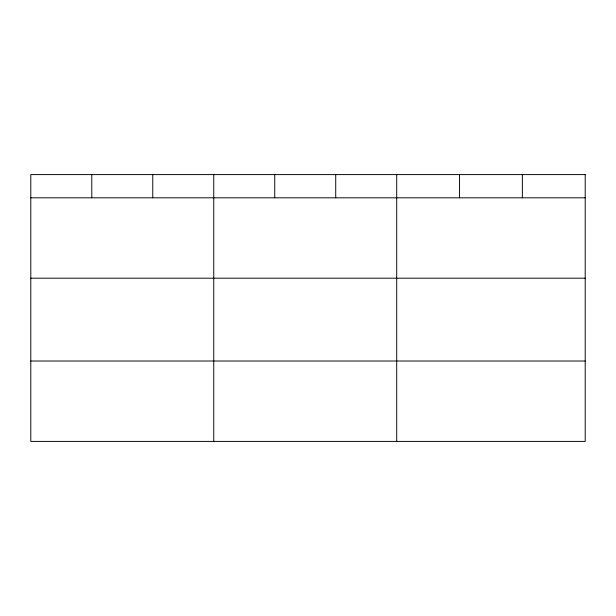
<?xml version="1.0" encoding="UTF-8"?>
<svg xmlns="http://www.w3.org/2000/svg" width="616" height="616" viewBox="0 0 616 616"><rect width="100%" height="100%" fill="white"/><g stroke="black" fill="none" stroke-linecap="round" stroke-linejoin="round"><path stroke-width="0.92" d="M30.8 197.813L585.2 197.813M30.8 278.201L585.2 278.201M30.8 361.014L585.2 361.014M522.368 174.597L522.368 197.813M459.536 174.597L459.536 197.813M396.704 174.597L396.704 441.403M335.72 174.597L335.72 197.813M274.736 174.597L274.736 197.813M213.752 174.597L213.752 441.403M152.768 174.597L152.768 197.813M91.784 174.597L91.784 197.813M585.2 174.597L30.8 174.597L30.8 441.403L585.2 441.403L585.2 174.597"/></g></svg>
